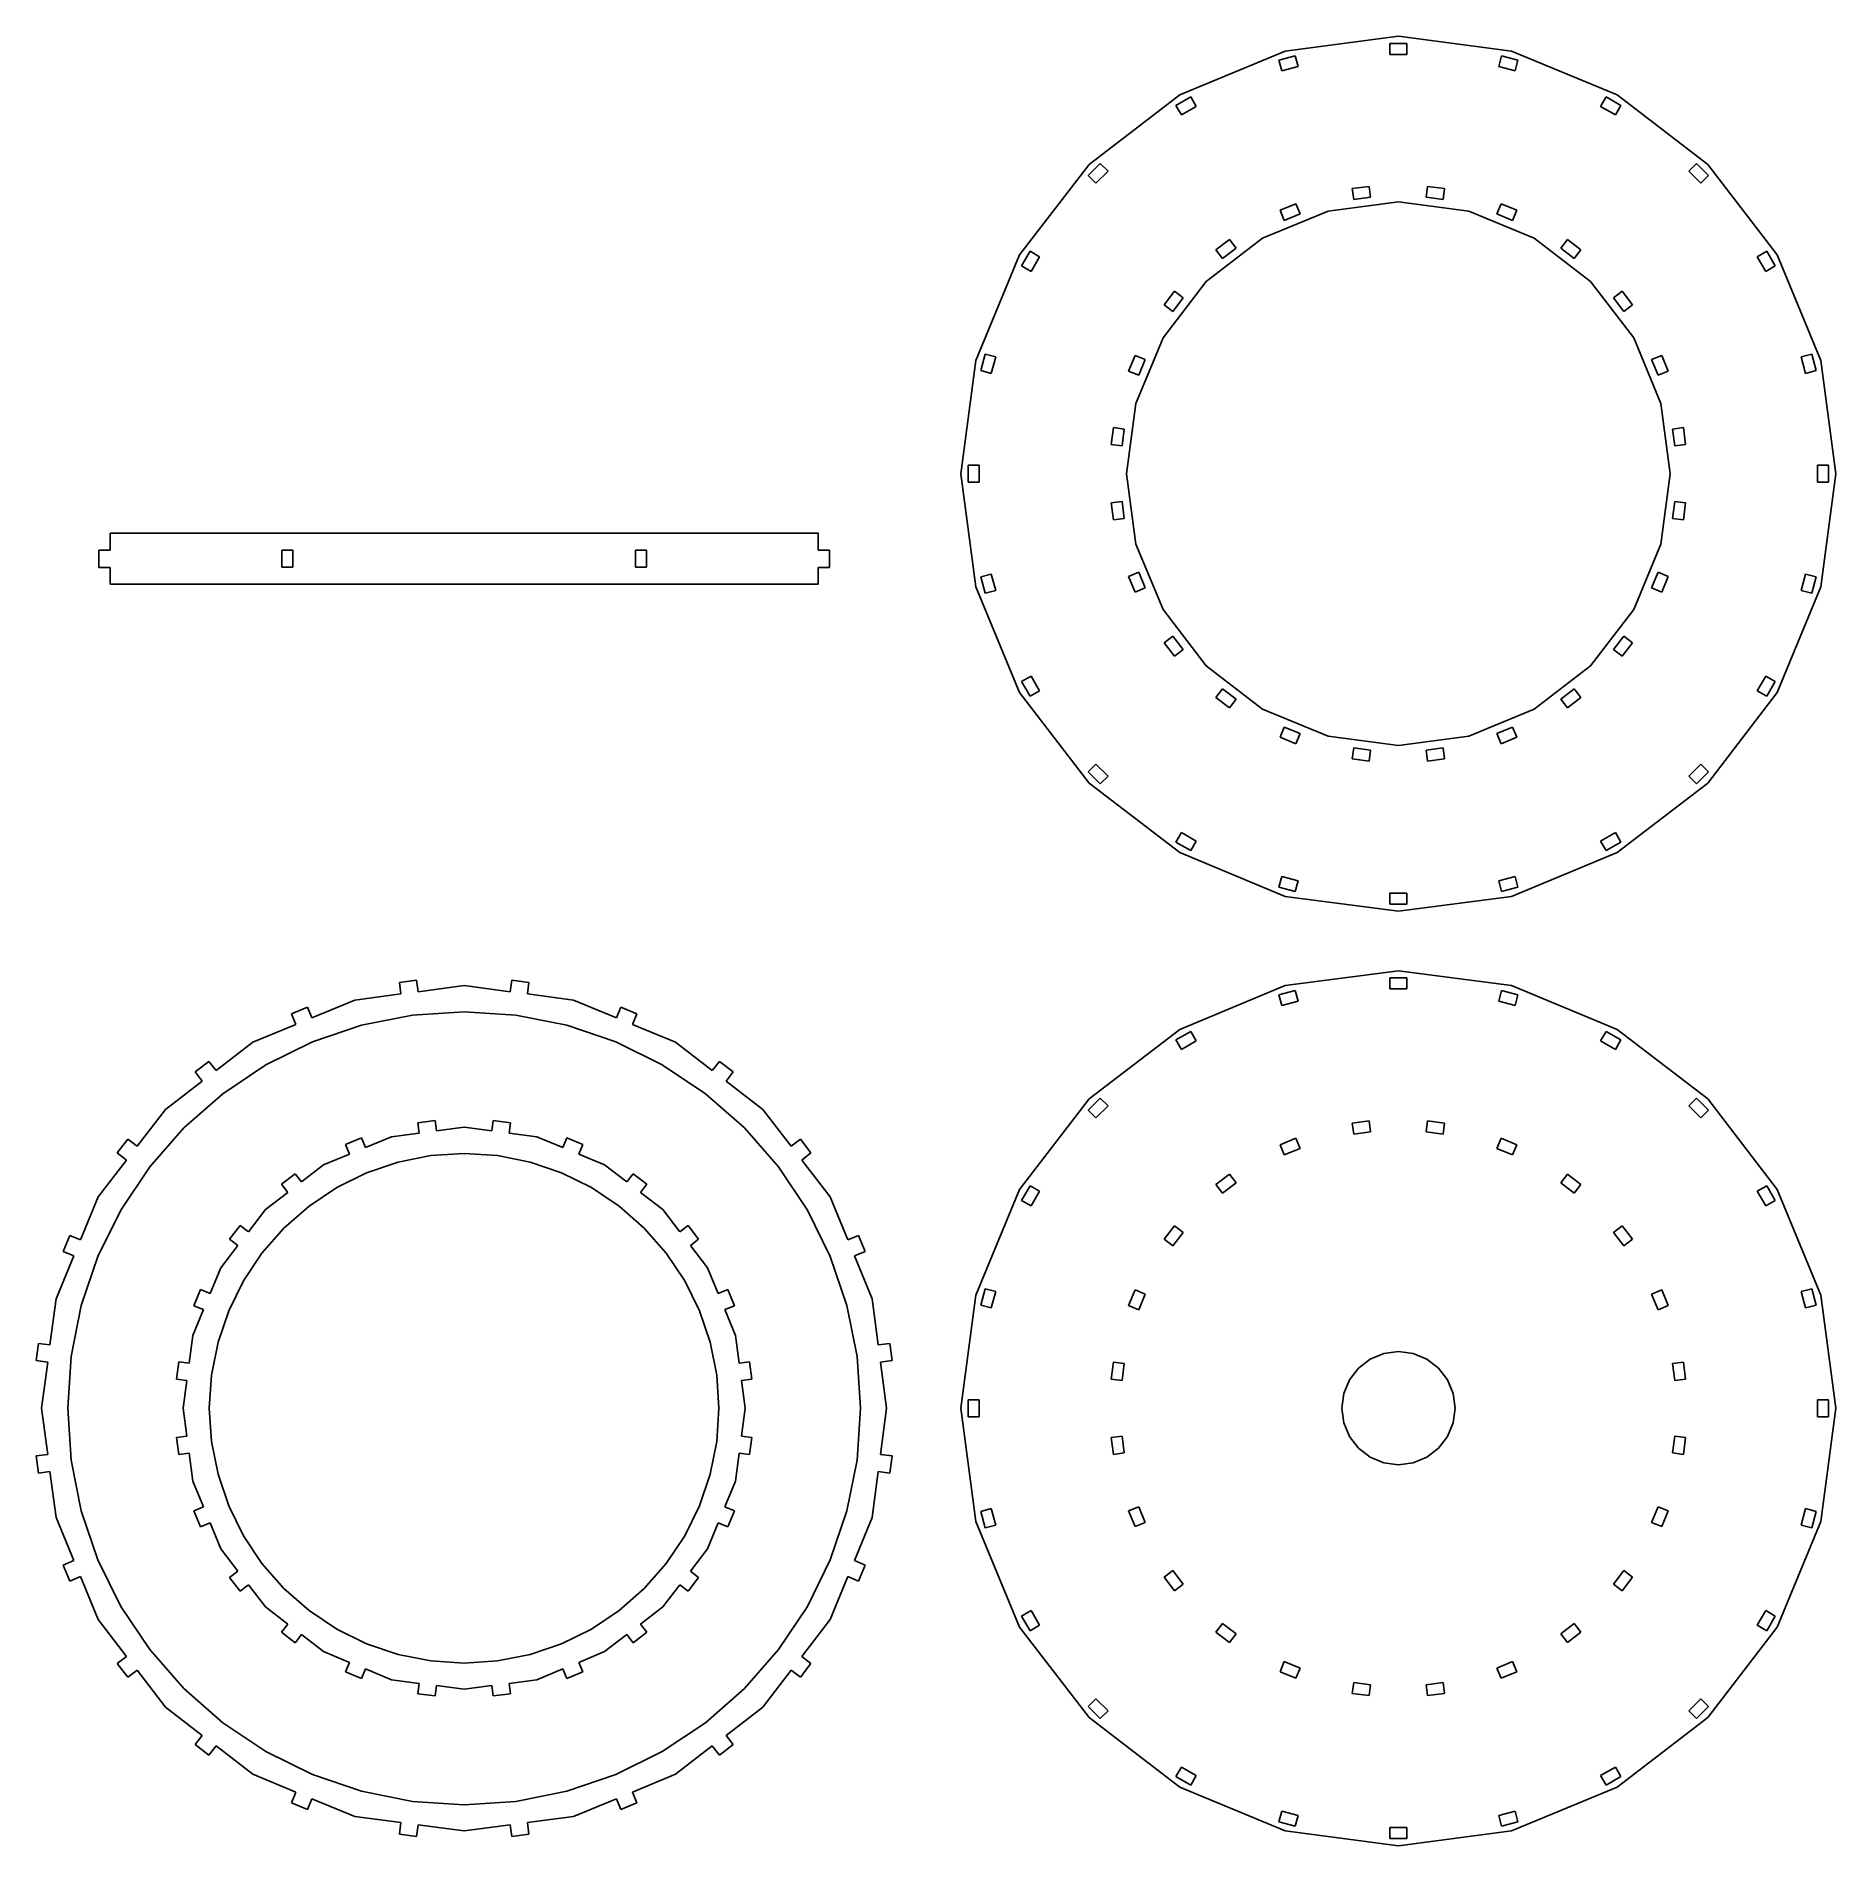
# Model space of a CAD drawing. Header units: metres. Extents: x -151 to 484, y -154 to 484.
import ezdxf

# ---------------------------------------------------------------- set-up
doc = ezdxf.new("R2010")
doc.units = ezdxf.units.M

msp = doc.modelspace()

# ---------------------------------------------------------------- linework, layer by layer
for p, q in [((330, 484.5), (290.012, 479.236)), ((327, 478.06), (327, 481.94)), ((327, 481.94), (333, 481.94)), ((369.988, 479.236), (330, 484.5)), ((333, 481.94), (333, 478.06)), ((290.012, 479.236), (252.75, 463.801)), ((287.777, 475.986), (293.573, 477.539)), ((288.781, 472.239), (287.777, 475.986)), ((294.577, 473.791), (288.781, 472.239)), ((293.573, 477.539), (294.577, 473.791)), ((333, 478.06), (327, 478.06)), ((365.423, 473.791), (366.427, 477.539)), ((371.219, 472.239), (365.423, 473.791)), ((366.427, 477.539), (372.223, 475.986)), ((407.25, 463.801), (369.988, 479.236)), ((372.223, 475.986), (371.219, 472.239)), ((252.75, 463.801), (220.752, 439.248)), ((251.432, 460.084), (256.628, 463.084)), ((253.372, 456.724), (251.432, 460.084)), ((256.628, 463.084), (258.568, 459.724)), ((401.432, 459.724), (403.372, 463.084)), ((403.372, 463.084), (408.568, 460.084)), ((408.568, 460.084), (406.628, 456.724)), ((439.248, 439.248), (407.25, 463.801)), ((258.568, 459.724), (253.372, 456.724)), ((406.628, 456.724), (401.432, 459.724)), ((220.752, 439.248), (196.199, 407.25)), ((220.441, 435.316), (224.684, 439.559)), ((223.184, 432.573), (220.441, 435.316)), ((227.427, 436.816), (223.184, 432.573)), ((224.684, 439.559), (227.427, 436.816)), ((432.573, 436.816), (435.316, 439.559)), ((436.816, 432.573), (432.573, 436.816)), ((435.316, 439.559), (439.559, 435.316)), ((439.559, 435.316), (436.816, 432.573)), ((463.801, 407.25), (439.248, 439.248)), ((313.72, 430.676), (319.669, 431.459)), ((314.226, 426.829), (313.72, 430.676)), ((319.669, 431.459), (320.175, 427.613)), ((339.825, 427.613), (340.331, 431.459)), ((340.331, 431.459), (346.28, 430.676)), ((346.28, 430.676), (345.774, 426.829)), ((282, 413.138), (305.153, 422.729)), ((288.218, 423.032), (293.761, 425.328)), ((289.702, 419.448), (288.218, 423.032)), ((295.246, 421.744), (289.702, 419.448)), ((293.761, 425.328), (295.246, 421.744)), ((305.153, 422.729), (330, 426)), ((320.175, 427.613), (314.226, 426.829)), ((330, 426), (354.847, 422.729)), ((345.774, 426.829), (339.825, 427.613)), ((354.847, 422.729), (378, 413.138)), ((364.754, 421.744), (366.239, 425.328)), ((370.298, 419.448), (364.754, 421.744)), ((366.239, 425.328), (371.782, 423.032)), ((371.782, 423.032), (370.298, 419.448)), ((262.118, 397.882), (282, 413.138)), ((265.563, 409.048), (270.323, 412.701)), ((267.925, 405.97), (265.563, 409.048)), ((272.685, 409.623), (267.925, 405.97)), ((270.323, 412.701), (272.685, 409.623)), ((378, 413.138), (397.882, 397.882)), ((387.315, 409.623), (389.677, 412.701)), ((392.075, 405.97), (387.315, 409.623)), ((389.677, 412.701), (394.437, 409.048)), ((394.437, 409.048), (392.075, 405.97)), ((196.199, 407.25), (180.764, 369.988)), ((196.916, 403.372), (199.916, 408.568)), ((200.276, 401.432), (196.916, 403.372)), ((199.916, 408.568), (203.276, 406.628)), ((203.276, 406.628), (200.276, 401.432)), ((456.724, 406.628), (460.084, 408.568)), ((459.724, 401.432), (456.724, 406.628)), ((463.084, 403.372), (459.724, 401.432)), ((460.084, 408.568), (463.084, 403.372)), ((479.236, 369.988), (463.801, 407.25)), ((246.862, 378), (262.118, 397.882)), ((397.882, 397.882), (413.138, 378)), ((247.299, 389.677), (250.952, 394.437)), ((254.03, 392.075), (250.377, 387.315)), ((250.952, 394.437), (254.03, 392.075)), ((405.97, 392.075), (409.048, 394.437)), ((409.623, 387.315), (405.97, 392.075)), ((409.048, 394.437), (412.701, 389.677)), ((250.377, 387.315), (247.299, 389.677)), ((412.701, 389.677), (409.623, 387.315)), ((237.271, 354.847), (246.862, 378)), ((413.138, 378), (422.729, 354.847)), ((182.461, 366.427), (184.014, 372.223)), ((184.014, 372.223), (187.761, 371.219)), ((187.761, 371.219), (186.209, 365.423)), ((234.672, 366.239), (236.968, 371.782)), ((236.968, 371.782), (240.552, 370.298)), ((419.448, 370.298), (423.032, 371.782)), ((423.032, 371.782), (425.328, 366.239)), ((472.239, 371.219), (475.986, 372.223)), ((473.791, 365.423), (472.239, 371.219)), ((475.986, 372.223), (477.539, 366.427)), ((180.764, 369.988), (175.5, 330)), ((186.209, 365.423), (182.461, 366.427)), ((238.256, 364.754), (234.672, 366.239)), ((240.552, 370.298), (238.256, 364.754)), ((421.744, 364.754), (419.448, 370.298)), ((425.328, 366.239), (421.744, 364.754)), ((477.539, 366.427), (473.791, 365.423)), ((484.5, 330), (479.236, 369.988)), ((234, 330), (237.271, 354.847)), ((422.729, 354.847), (426, 330)), ((228.541, 340.331), (229.324, 346.28)), ((229.324, 346.28), (233.171, 345.774)), ((233.171, 345.774), (232.387, 339.825)), ((426.829, 345.774), (430.676, 346.28)), ((427.613, 339.825), (426.829, 345.774)), ((430.676, 346.28), (431.459, 340.331)), ((232.387, 339.825), (228.541, 340.331)), ((431.459, 340.331), (427.613, 339.825)), ((178.06, 327), (178.06, 333)), ((178.06, 333), (181.94, 333)), ((181.94, 333), (181.94, 327)), ((478.06, 327), (478.06, 333)), ((478.06, 333), (481.94, 333)), ((481.94, 333), (481.94, 327)), ((175.5, 330), (180.764, 290.012)), ((181.94, 327), (178.06, 327)), ((237.271, 305.153), (234, 330)), ((426, 330), (422.729, 305.153)), ((481.94, 327), (478.06, 327)), ((479.236, 290.012), (484.5, 330)), ((228.541, 319.669), (232.387, 320.175)), ((229.324, 313.72), (228.541, 319.669)), ((232.387, 320.175), (233.171, 314.226)), ((426.829, 314.226), (427.613, 320.175)), ((427.613, 320.175), (431.459, 319.669)), ((431.459, 319.669), (430.676, 313.72)), ((233.171, 314.226), (229.324, 313.72)), ((430.676, 313.72), (426.829, 314.226)), ((125, 309), (-125, 309)), ((-125, 309), (-125, 303.06)), ((125, 303.06), (125, 309)), ((-125, 303.06), (-129, 303.06)), ((-129, 303.06), (-129, 296.94)), ((-64.44, 297), (-64.44, 303)), ((-64.44, 303), (-60.56, 303)), ((-60.56, 303), (-60.56, 297)), ((60.56, 297), (60.56, 303)), ((60.56, 303), (64.44, 303)), ((64.44, 303), (64.44, 297)), ((129, 303.06), (125, 303.06)), ((129, 296.94), (129, 303.06)), ((246.862, 282), (237.271, 305.153)), ((422.729, 305.153), (413.138, 282)), ((-129, 296.94), (-125, 296.94)), ((-125, 296.94), (-125, 291)), ((-60.56, 297), (-64.44, 297)), ((64.44, 297), (60.56, 297)), ((125, 296.94), (129, 296.94)), ((125, 291), (125, 296.94)), ((182.461, 293.573), (186.209, 294.577)), ((186.209, 294.577), (187.761, 288.781)), ((234.672, 293.761), (238.256, 295.246)), ((238.256, 295.246), (240.552, 289.702)), ((419.448, 289.702), (421.744, 295.246)), ((421.744, 295.246), (425.328, 293.761)), ((472.239, 288.781), (473.791, 294.577)), ((473.791, 294.577), (477.539, 293.573)), ((-125, 291), (125, 291)), ((180.764, 290.012), (196.199, 252.75)), ((184.014, 287.777), (182.461, 293.573)), ((187.761, 288.781), (184.014, 287.777)), ((236.968, 288.218), (234.672, 293.761)), ((240.552, 289.702), (236.968, 288.218)), ((423.032, 288.218), (419.448, 289.702)), ((425.328, 293.761), (423.032, 288.218)), ((463.801, 252.75), (479.236, 290.012)), ((475.986, 287.777), (472.239, 288.781)), ((477.539, 293.573), (475.986, 287.777)), ((262.118, 262.118), (246.862, 282)), ((413.138, 282), (397.882, 262.118)), ((247.299, 270.323), (250.377, 272.685)), ((250.952, 265.563), (247.299, 270.323)), ((250.377, 272.685), (254.03, 267.925)), ((405.97, 267.925), (409.623, 272.685)), ((412.701, 270.323), (409.048, 265.563)), ((409.623, 272.685), (412.701, 270.323)), ((254.03, 267.925), (250.952, 265.563)), ((282, 246.862), (262.118, 262.118)), ((397.882, 262.118), (378, 246.862)), ((409.048, 265.563), (405.97, 267.925)), ((196.916, 256.628), (200.276, 258.568)), ((199.916, 251.432), (196.916, 256.628)), ((200.276, 258.568), (203.276, 253.372)), ((456.724, 253.372), (459.724, 258.568)), ((459.724, 258.568), (463.084, 256.628)), ((463.084, 256.628), (460.084, 251.432)), ((196.199, 252.75), (220.752, 220.752)), ((203.276, 253.372), (199.916, 251.432)), ((265.563, 250.952), (267.925, 254.03)), ((270.323, 247.299), (265.563, 250.952)), ((267.925, 254.03), (272.685, 250.377)), ((272.685, 250.377), (270.323, 247.299)), ((387.315, 250.377), (392.075, 254.03)), ((389.677, 247.299), (387.315, 250.377)), ((394.437, 250.952), (389.677, 247.299)), ((392.075, 254.03), (394.437, 250.952)), ((439.248, 220.752), (463.801, 252.75)), ((460.084, 251.432), (456.724, 253.372)), ((305.153, 237.271), (282, 246.862)), ((378, 246.862), (354.847, 237.271)), ((288.218, 236.968), (289.702, 240.552)), ((293.761, 234.672), (288.218, 236.968)), ((289.702, 240.552), (295.246, 238.256)), ((295.246, 238.256), (293.761, 234.672)), ((330, 234), (305.153, 237.271)), ((354.847, 237.271), (330, 234)), ((364.754, 238.256), (370.298, 240.552)), ((366.239, 234.672), (364.754, 238.256)), ((371.782, 236.968), (366.239, 234.672)), ((370.298, 240.552), (371.782, 236.968)), ((313.72, 229.324), (314.226, 233.171)), ((314.226, 233.171), (320.175, 232.387)), ((320.175, 232.387), (319.669, 228.541)), ((339.825, 232.387), (345.774, 233.171)), ((340.331, 228.541), (339.825, 232.387)), ((345.774, 233.171), (346.28, 229.324)), ((220.441, 224.684), (223.184, 227.427)), ((224.684, 220.441), (220.441, 224.684)), ((223.184, 227.427), (227.427, 223.184)), ((319.669, 228.541), (313.72, 229.324)), ((346.28, 229.324), (340.331, 228.541)), ((432.573, 223.184), (436.816, 227.427)), ((439.559, 224.684), (435.316, 220.441)), ((436.816, 227.427), (439.559, 224.684)), ((220.752, 220.752), (252.75, 196.199)), ((227.427, 223.184), (224.684, 220.441)), ((407.25, 196.199), (439.248, 220.752)), ((435.316, 220.441), (432.573, 223.184)), ((251.432, 199.916), (253.372, 203.276)), ((256.628, 196.916), (251.432, 199.916)), ((253.372, 203.276), (258.568, 200.276)), ((258.568, 200.276), (256.628, 196.916)), ((401.432, 200.276), (406.628, 203.276)), ((403.372, 196.916), (401.432, 200.276)), ((408.568, 199.916), (403.372, 196.916)), ((406.628, 203.276), (408.568, 199.916)), ((252.75, 196.199), (290.012, 180.764)), ((369.988, 180.764), (407.25, 196.199)), ((287.777, 184.014), (288.781, 187.761)), ((288.781, 187.761), (294.577, 186.209)), ((294.577, 186.209), (293.573, 182.461)), ((365.423, 186.209), (371.219, 187.761)), ((366.427, 182.461), (365.423, 186.209)), ((371.219, 187.761), (372.223, 184.014)), ((293.573, 182.461), (287.777, 184.014)), ((290.012, 180.764), (330, 175.5)), ((327, 178.06), (327, 181.94)), ((327, 181.94), (333, 181.94)), ((330, 175.5), (369.988, 180.764)), ((333, 181.94), (333, 178.06)), ((372.223, 184.014), (366.427, 182.461)), ((333, 178.06), (327, 178.06)), ((330, 154.5), (290.012, 149.236)), ((369.988, 149.236), (330, 154.5)), ((-16.814, 151.159), (-22.8816, 150.36)), ((-22.8816, 150.36), (-22.3456, 146.288)), ((-16.278, 147.087), (-16.814, 151.159)), ((0, 149.23), (-16.278, 147.087)), ((16.278, 147.087), (0, 149.23)), ((16.814, 151.159), (16.278, 147.087)), ((22.8816, 150.36), (16.814, 151.159)), ((22.3456, 146.288), (22.8816, 150.36)), ((290.012, 149.236), (252.75, 133.801)), ((287.777, 145.986), (293.573, 147.539)), ((293.573, 147.539), (294.577, 143.791)), ((327, 148.06), (327, 151.94)), ((327, 151.94), (333, 151.94)), ((333, 148.06), (327, 148.06)), ((333, 151.94), (333, 148.06)), ((365.423, 143.791), (366.427, 147.539)), ((366.427, 147.539), (372.223, 145.986)), ((407.25, 133.801), (369.988, 149.236)), ((-55.3638, 141.656), (-61.0179, 139.314)), ((-53.7922, 137.862), (-55.3638, 141.656)), ((-38.6236, 144.145), (-53.7922, 137.862)), ((-22.3456, 146.288), (-38.6236, 144.145)), ((38.6236, 144.145), (22.3456, 146.288)), ((53.7922, 137.862), (38.6236, 144.145)), ((55.3638, 141.656), (53.7922, 137.862)), ((61.0179, 139.314), (55.3638, 141.656)), ((288.781, 142.239), (287.777, 145.986)), ((294.577, 143.791), (288.781, 142.239)), ((371.219, 142.239), (365.423, 143.791)), ((372.223, 145.986), (371.219, 142.239)), ((-59.4464, 135.52), (-74.615, 129.237)), ((-61.0179, 139.314), (-59.4464, 135.52)), ((-53.5757, 129.343), (-36.2347, 135.23)), ((-36.2347, 135.23), (-18.2737, 138.802)), ((-18.2737, 138.802), (0, 140)), ((0, 140), (18.2737, 138.802)), ((18.2737, 138.802), (36.2347, 135.23)), ((36.2347, 135.23), (53.5757, 129.343)), ((59.4464, 135.52), (61.0179, 139.314)), ((74.615, 129.237), (59.4464, 135.52)), ((-74.615, 129.237), (-87.6406, 119.242)), ((-70, 121.244), (-53.5757, 129.343)), ((53.5757, 129.343), (70, 121.244)), ((87.6406, 119.242), (74.615, 129.237)), ((252.75, 133.801), (220.752, 109.248)), ((251.432, 130.084), (256.628, 133.084)), ((253.372, 126.724), (251.432, 130.084)), ((258.568, 129.724), (253.372, 126.724)), ((256.628, 133.084), (258.568, 129.724)), ((401.432, 129.724), (403.372, 133.084)), ((406.628, 126.724), (401.432, 129.724)), ((403.372, 133.084), (408.568, 130.084)), ((408.568, 130.084), (406.628, 126.724)), ((439.248, 109.248), (407.25, 133.801)), ((-90.1406, 122.5), (-94.9959, 118.774)), ((-87.6406, 119.242), (-90.1406, 122.5)), ((90.1406, 122.5), (87.6406, 119.242)), ((94.9959, 118.774), (90.1406, 122.5)), ((-92.4959, 115.516), (-105.522, 105.522)), ((-94.9959, 118.774), (-92.4959, 115.516)), ((-85.2266, 111.069), (-70, 121.244)), ((70, 121.244), (85.2266, 111.069)), ((92.4959, 115.516), (94.9959, 118.774)), ((105.522, 105.522), (92.4959, 115.516)), ((-98.9949, 98.9949), (-85.2266, 111.069)), ((85.2266, 111.069), (98.9949, 98.9949)), ((220.752, 109.248), (196.199, 77.25)), ((220.441, 105.316), (224.684, 109.559)), ((224.684, 109.559), (227.427, 106.816)), ((432.573, 106.816), (435.316, 109.559)), ((435.316, 109.559), (439.559, 105.316)), ((463.801, 77.25), (439.248, 109.248)), ((-105.522, 105.522), (-115.516, 92.4959)), ((115.516, 92.4959), (105.522, 105.522)), ((223.184, 102.573), (220.441, 105.316)), ((227.427, 106.816), (223.184, 102.573)), ((436.816, 102.573), (432.573, 106.816)), ((439.559, 105.316), (436.816, 102.573)), ((-111.069, 85.2266), (-98.9949, 98.9949)), ((-15.8751, 97.14), (-25.6826, 95.8488)), ((-10.2877, 101.586), (-16.3553, 100.787)), ((-16.3553, 100.787), (-15.8751, 97.14)), ((-9.8075, 97.9388), (-10.2877, 101.586)), ((0, 99.23), (-9.8075, 97.9388)), ((9.8075, 97.9388), (0, 99.23)), ((10.2877, 101.586), (9.8075, 97.9388)), ((16.3553, 100.787), (10.2877, 101.586)), ((15.8751, 97.14), (16.3553, 100.787)), ((25.6826, 95.8488), (15.8751, 97.14)), ((98.9949, 98.9949), (111.069, 85.2266)), ((313.72, 100.676), (319.669, 101.459)), ((314.226, 96.8295), (313.72, 100.676)), ((320.175, 97.6127), (314.226, 96.8295)), ((319.669, 101.459), (320.175, 97.6127)), ((339.825, 97.6127), (340.331, 101.459)), ((345.774, 96.8295), (339.825, 97.6127)), ((340.331, 101.459), (346.28, 100.676)), ((346.28, 100.676), (345.774, 96.8295)), ((-118.774, 94.9959), (-122.5, 90.1406)), ((-122.5, 90.1406), (-119.242, 87.6406)), ((-115.516, 92.4959), (-118.774, 94.9959)), ((-40.4759, 89.7212), (-49.615, 85.9357)), ((-36.2296, 95.4621), (-41.8837, 93.1201)), ((-41.8837, 93.1201), (-40.4759, 89.7212)), ((-34.8217, 92.0633), (-36.2296, 95.4621)), ((-25.6826, 95.8488), (-34.8217, 92.0633)), ((-11.7473, 89.23), (0, 90)), ((0, 90), (11.7473, 89.23)), ((34.8217, 92.0633), (25.6826, 95.8488)), ((36.2296, 95.4621), (34.8217, 92.0633)), ((41.8837, 93.1201), (36.2296, 95.4621)), ((40.4759, 89.7212), (41.8837, 93.1201)), ((49.615, 85.9357), (40.4759, 89.7212)), ((118.774, 94.9959), (115.516, 92.4959)), ((122.5, 90.1406), (118.774, 94.9959)), ((119.242, 87.6406), (122.5, 90.1406)), ((288.218, 93.0322), (293.761, 95.3283)), ((289.702, 89.4476), (288.218, 93.0322)), ((295.246, 91.7437), (289.702, 89.4476)), ((293.761, 95.3283), (295.246, 91.7437)), ((364.754, 91.7437), (366.239, 95.3283)), ((370.298, 89.4476), (364.754, 91.7437)), ((366.239, 95.3283), (371.782, 93.0322)), ((371.782, 93.0322), (370.298, 89.4476)), ((-119.242, 87.6406), (-129.237, 74.615)), ((-121.244, 70), (-111.069, 85.2266)), ((-49.615, 85.9357), (-57.4629, 79.9138)), ((-45, 77.9423), (-34.4415, 83.1492)), ((-34.4415, 83.1492), (-23.2937, 86.9333)), ((-23.2937, 86.9333), (-11.7473, 89.23)), ((11.7473, 89.23), (23.2937, 86.9333)), ((23.2937, 86.9333), (34.4415, 83.1492)), ((34.4415, 83.1492), (45, 77.9423)), ((57.4629, 79.9138), (49.615, 85.9357)), ((111.069, 85.2266), (121.244, 70)), ((129.237, 74.615), (119.242, 87.6406)), ((-59.7025, 82.8324), (-64.5578, 79.1068)), ((-64.5578, 79.1068), (-62.3183, 76.1881)), ((-57.4629, 79.9138), (-59.7025, 82.8324)), ((-54.7885, 71.4018), (-45, 77.9423)), ((45, 77.9423), (54.7885, 71.4018)), ((59.7025, 82.8324), (57.4629, 79.9138)), ((64.5578, 79.1068), (59.7025, 82.8324)), ((62.3183, 76.1881), (64.5578, 79.1068)), ((196.199, 77.25), (180.764, 39.9875)), ((196.916, 73.3719), (199.916, 78.5681)), ((199.916, 78.5681), (203.276, 76.6281)), ((265.563, 79.0481), (270.323, 82.7007)), ((267.925, 75.9699), (265.563, 79.0481)), ((272.685, 79.6225), (267.925, 75.9699)), ((270.323, 82.7007), (272.685, 79.6225)), ((387.315, 79.6225), (389.677, 82.7007)), ((392.075, 75.9699), (387.315, 79.6225)), ((389.677, 82.7007), (394.437, 79.0481)), ((394.437, 79.0481), (392.075, 75.9699)), ((456.724, 76.6281), (460.084, 78.5681)), ((460.084, 78.5681), (463.084, 73.3719)), ((479.236, 39.9875), (463.801, 77.25)), ((-129.237, 74.615), (-135.52, 59.4464)), ((-62.3183, 76.1881), (-70.1662, 70.1662)), ((-63.6396, 63.6396), (-54.7885, 71.4018)), ((54.7885, 71.4018), (63.6396, 63.6396)), ((70.1662, 70.1662), (62.3183, 76.1881)), ((135.52, 59.4464), (129.237, 74.615)), ((200.276, 71.4319), (196.916, 73.3719)), ((203.276, 76.6281), (200.276, 71.4319)), ((459.724, 71.4319), (456.724, 76.6281)), ((463.084, 73.3719), (459.724, 71.4319)), ((-129.343, 53.5757), (-121.244, 70)), ((-79.1068, 64.5578), (-82.8324, 59.7025)), ((-76.1881, 62.3183), (-79.1068, 64.5578)), ((-70.1662, 70.1662), (-76.1881, 62.3183)), ((76.1881, 62.3183), (70.1662, 70.1662)), ((79.1068, 64.5578), (76.1881, 62.3183)), ((82.8324, 59.7025), (79.1068, 64.5578)), ((121.244, 70), (129.343, 53.5757)), ((247.299, 59.6771), (250.952, 64.4372)), ((250.952, 64.4372), (254.03, 62.0752)), ((405.97, 62.0752), (409.048, 64.4372)), ((409.048, 64.4372), (412.701, 59.6771)), ((-139.314, 61.0179), (-141.656, 55.3638)), ((-135.52, 59.4464), (-139.314, 61.0179)), ((-82.8324, 59.7025), (-79.9138, 57.4629)), ((-71.4018, 54.7885), (-63.6396, 63.6396)), ((63.6396, 63.6396), (71.4018, 54.7885)), ((79.9138, 57.4629), (82.8324, 59.7025)), ((139.314, 61.0179), (135.52, 59.4464)), ((141.656, 55.3638), (139.314, 61.0179)), ((250.377, 57.3151), (247.299, 59.6771)), ((254.03, 62.0752), (250.377, 57.3151)), ((409.623, 57.3151), (405.97, 62.0752)), ((412.701, 59.6771), (409.623, 57.3151)), ((-137.862, 53.7922), (-144.145, 38.6236)), ((-141.656, 55.3638), (-137.862, 53.7922)), ((-135.23, 36.2347), (-129.343, 53.5757)), ((-79.9138, 57.4629), (-85.9357, 49.615)), ((-77.9423, 45), (-71.4018, 54.7885)), ((71.4018, 54.7885), (77.9423, 45)), ((85.9357, 49.615), (79.9138, 57.4629)), ((129.343, 53.5757), (135.23, 36.2347)), ((137.862, 53.7922), (141.656, 55.3638)), ((144.145, 38.6236), (137.862, 53.7922)), ((-85.9357, 49.615), (-89.7212, 40.4759)), ((-83.1492, 34.4415), (-77.9423, 45)), ((77.9423, 45), (83.1492, 34.4415)), ((89.7212, 40.4759), (85.9357, 49.615)), ((-144.145, 38.6236), (-146.288, 22.3456)), ((-93.1201, 41.8837), (-95.4621, 36.2296)), ((-89.7212, 40.4759), (-93.1201, 41.8837)), ((93.1201, 41.8837), (89.7212, 40.4759)), ((95.4621, 36.2296), (93.1201, 41.8837)), ((146.288, 22.3456), (144.145, 38.6236)), ((180.764, 39.9875), (175.5, 0)), ((182.461, 36.4272), (184.014, 42.2227)), ((184.014, 42.2227), (187.761, 41.2185)), ((187.761, 41.2185), (186.209, 35.423)), ((234.672, 36.2391), (236.968, 41.7824)), ((236.968, 41.7824), (240.552, 40.2976)), ((240.552, 40.2976), (238.256, 34.7543)), ((419.448, 40.2976), (423.032, 41.7824)), ((421.744, 34.7543), (419.448, 40.2976)), ((423.032, 41.7824), (425.328, 36.2391)), ((472.239, 41.2185), (475.986, 42.2227)), ((473.791, 35.423), (472.239, 41.2185)), ((475.986, 42.2227), (477.539, 36.4272)), ((484.5, 0), (479.236, 39.9875)), ((-138.802, 18.2737), (-135.23, 36.2347)), ((-92.0633, 34.8217), (-95.8488, 25.6826)), ((-95.4621, 36.2296), (-92.0633, 34.8217)), ((-86.9333, 23.2937), (-83.1492, 34.4415)), ((83.1492, 34.4415), (86.9333, 23.2937)), ((92.0633, 34.8217), (95.4621, 36.2296)), ((95.8488, 25.6826), (92.0633, 34.8217)), ((135.23, 36.2347), (138.802, 18.2737)), ((186.209, 35.423), (182.461, 36.4272)), ((238.256, 34.7543), (234.672, 36.2391)), ((425.328, 36.2391), (421.744, 34.7543)), ((477.539, 36.4272), (473.791, 35.423)), ((-95.8488, 25.6826), (-97.14, 15.8751)), ((97.14, 15.8751), (95.8488, 25.6826)), ((-150.36, 22.8816), (-151.159, 16.814)), ((-146.288, 22.3456), (-150.36, 22.8816)), ((-89.23, 11.7473), (-86.9333, 23.2937)), ((86.9333, 23.2937), (89.23, 11.7473)), ((150.36, 22.8816), (146.288, 22.3456)), ((151.159, 16.814), (150.36, 22.8816)), ((320, 17.3205), (324.824, 19.3185)), ((324.824, 19.3185), (330, 20)), ((330, 20), (335.176, 19.3185)), ((335.176, 19.3185), (340, 17.3205)), ((-151.159, 16.814), (-147.087, 16.278)), ((-147.087, 16.278), (-149.23, 0)), ((-140, 0), (-138.802, 18.2737)), ((-100.787, 16.3553), (-101.586, 10.2877)), ((-97.14, 15.8751), (-100.787, 16.3553)), ((100.787, 16.3553), (97.14, 15.8751)), ((101.586, 10.2877), (100.787, 16.3553)), ((138.802, 18.2737), (140, 0)), ((147.087, 16.278), (151.159, 16.814)), ((149.23, 0), (147.087, 16.278)), ((228.541, 10.3315), (229.324, 16.2802)), ((229.324, 16.2802), (233.171, 15.7737)), ((233.171, 15.7737), (232.387, 9.8251)), ((312.68, 10), (315.858, 14.1421)), ((315.858, 14.1421), (320, 17.3205)), ((340, 17.3205), (344.142, 14.1421)), ((344.142, 14.1421), (347.32, 10)), ((426.829, 15.7737), (430.676, 16.2802)), ((427.613, 9.8251), (426.829, 15.7737)), ((430.676, 16.2802), (431.459, 10.3315)), ((-101.586, 10.2877), (-97.9388, 9.8075)), ((-97.9388, 9.8075), (-99.23, 0)), ((-90, 0), (-89.23, 11.7473)), ((89.23, 11.7473), (90, 0)), ((97.9388, 9.8075), (101.586, 10.2877)), ((99.23, 0), (97.9388, 9.8075)), ((232.387, 9.8251), (228.541, 10.3315)), ((310.681, 5.1764), (312.68, 10)), ((347.32, 10), (349.319, 5.1764)), ((431.459, 10.3315), (427.613, 9.8251)), ((-149.23, 0), (-147.087, -16.278)), ((-138.802, -18.2737), (-140, 0)), ((-99.23, 0), (-97.9388, -9.8075)), ((-89.23, -11.7473), (-90, 0)), ((90, 0), (89.23, -11.7473)), ((97.9388, -9.8075), (99.23, 0)), ((140, 0), (138.802, -18.2737)), ((147.087, -16.278), (149.23, 0)), ((175.5, 0), (180.764, -39.9875)), ((178.06, -3), (178.06, 3)), ((178.06, 3), (181.94, 3)), ((181.94, 3), (181.94, -3)), ((310, 0), (310.681, 5.1764)), ((310.681, -5.1764), (310, 0)), ((349.319, 5.1764), (350, 0)), ((350, 0), (349.319, -5.1764)), ((478.06, -3), (478.06, 3)), ((478.06, 3), (481.94, 3)), ((479.236, -39.9875), (484.5, 0)), ((481.94, 3), (481.94, -3)), ((181.94, -3), (178.06, -3)), ((312.68, -10), (310.681, -5.1764)), ((349.319, -5.1764), (347.32, -10)), ((481.94, -3), (478.06, -3)), ((-97.9388, -9.8075), (-101.586, -10.2877)), ((-101.586, -10.2877), (-100.787, -16.3553)), ((-86.9333, -23.2937), (-89.23, -11.7473)), ((89.23, -11.7473), (86.9333, -23.2937)), ((101.586, -10.2877), (97.9388, -9.8075)), ((100.787, -16.3553), (101.586, -10.2877)), ((228.541, -10.3315), (232.387, -9.8251)), ((229.324, -16.2802), (228.541, -10.3315)), ((232.387, -9.8251), (233.171, -15.7737)), ((315.858, -14.1421), (312.68, -10)), ((347.32, -10), (344.142, -14.1421)), ((426.829, -15.7737), (427.613, -9.8251)), ((427.613, -9.8251), (431.459, -10.3315)), ((431.459, -10.3315), (430.676, -16.2802)), ((-147.087, -16.278), (-151.159, -16.814)), ((-151.159, -16.814), (-150.36, -22.8816)), ((-135.23, -36.2347), (-138.802, -18.2737)), ((-100.787, -16.3553), (-97.14, -15.8751)), ((-97.14, -15.8751), (-95.8488, -25.6826)), ((95.8488, -25.6826), (97.14, -15.8751)), ((97.14, -15.8751), (100.787, -16.3553)), ((138.802, -18.2737), (135.23, -36.2347)), ((151.159, -16.814), (147.087, -16.278)), ((150.36, -22.8816), (151.159, -16.814)), ((233.171, -15.7737), (229.324, -16.2802)), ((320, -17.3205), (315.858, -14.1421)), ((324.824, -19.3185), (320, -17.3205)), ((340, -17.3205), (335.176, -19.3185)), ((344.142, -14.1421), (340, -17.3205)), ((430.676, -16.2802), (426.829, -15.7737)), ((-150.36, -22.8816), (-146.288, -22.3456)), ((-146.288, -22.3456), (-144.145, -38.6236)), ((-83.1492, -34.4415), (-86.9333, -23.2937)), ((86.9333, -23.2937), (83.1492, -34.4415)), ((144.145, -38.6236), (146.288, -22.3456)), ((146.288, -22.3456), (150.36, -22.8816)), ((330, -20), (324.824, -19.3185)), ((335.176, -19.3185), (330, -20)), ((-95.8488, -25.6826), (-92.0633, -34.8217)), ((92.0633, -34.8217), (95.8488, -25.6826)), ((-129.343, -53.5757), (-135.23, -36.2347)), ((-92.0633, -34.8217), (-95.4621, -36.2296)), ((-95.4621, -36.2296), (-93.1201, -41.8837)), ((-77.9423, -45), (-83.1492, -34.4415)), ((83.1492, -34.4415), (77.9423, -45)), ((95.4621, -36.2296), (92.0633, -34.8217)), ((93.1201, -41.8837), (95.4621, -36.2296)), ((135.23, -36.2347), (129.343, -53.5757)), ((182.461, -36.4272), (186.209, -35.423)), ((184.014, -42.2227), (182.461, -36.4272)), ((186.209, -35.423), (187.761, -41.2185)), ((234.672, -36.2391), (238.256, -34.7543)), ((236.968, -41.7824), (234.672, -36.2391)), ((238.256, -34.7543), (240.552, -40.2976)), ((419.448, -40.2976), (421.744, -34.7543)), ((421.744, -34.7543), (425.328, -36.2391)), ((425.328, -36.2391), (423.032, -41.7824)), ((472.239, -41.2185), (473.791, -35.423)), ((473.791, -35.423), (477.539, -36.4272)), ((477.539, -36.4272), (475.986, -42.2227)), ((-144.145, -38.6236), (-137.862, -53.7922)), ((-93.1201, -41.8837), (-89.7212, -40.4759)), ((-89.7212, -40.4759), (-85.9357, -49.615)), ((85.9357, -49.615), (89.7212, -40.4759)), ((89.7212, -40.4759), (93.1201, -41.8837)), ((137.862, -53.7922), (144.145, -38.6236)), ((180.764, -39.9875), (196.199, -77.25)), ((187.761, -41.2185), (184.014, -42.2227)), ((240.552, -40.2976), (236.968, -41.7824)), ((423.032, -41.7824), (419.448, -40.2976)), ((463.801, -77.25), (479.236, -39.9875)), ((475.986, -42.2227), (472.239, -41.2185)), ((-85.9357, -49.615), (-79.9138, -57.4629)), ((-71.4018, -54.7885), (-77.9423, -45)), ((77.9423, -45), (71.4018, -54.7885)), ((79.9138, -57.4629), (85.9357, -49.615)), ((-137.862, -53.7922), (-141.656, -55.3638)), ((-141.656, -55.3638), (-139.314, -61.0179)), ((-121.244, -70), (-129.343, -53.5757)), ((-79.9138, -57.4629), (-82.8324, -59.7025)), ((-63.6396, -63.6396), (-71.4018, -54.7885)), ((71.4018, -54.7885), (63.6396, -63.6396)), ((82.8324, -59.7025), (79.9138, -57.4629)), ((129.343, -53.5757), (121.244, -70)), ((141.656, -55.3638), (137.862, -53.7922)), ((139.314, -61.0179), (141.656, -55.3638)), ((247.299, -59.6771), (250.377, -57.3151)), ((250.377, -57.3151), (254.03, -62.0752)), ((405.97, -62.0752), (409.623, -57.3151)), ((409.623, -57.3151), (412.701, -59.6771)), ((-139.314, -61.0179), (-135.52, -59.4464)), ((-135.52, -59.4464), (-129.237, -74.615)), ((-82.8324, -59.7025), (-79.1068, -64.5578)), ((-79.1068, -64.5578), (-76.1881, -62.3183)), ((-76.1881, -62.3183), (-70.1662, -70.1662)), ((-54.7885, -71.4018), (-63.6396, -63.6396)), ((63.6396, -63.6396), (54.7885, -71.4018)), ((70.1662, -70.1662), (76.1881, -62.3183)), ((76.1881, -62.3183), (79.1068, -64.5578)), ((79.1068, -64.5578), (82.8324, -59.7025)), ((129.237, -74.615), (135.52, -59.4464)), ((135.52, -59.4464), (139.314, -61.0179)), ((250.952, -64.4372), (247.299, -59.6771)), ((254.03, -62.0752), (250.952, -64.4372)), ((409.048, -64.4372), (405.97, -62.0752)), ((412.701, -59.6771), (409.048, -64.4372)), ((-111.069, -85.2266), (-121.244, -70)), ((-70.1662, -70.1662), (-62.3183, -76.1881)), ((62.3183, -76.1881), (70.1662, -70.1662)), ((121.244, -70), (111.069, -85.2266)), ((-129.237, -74.615), (-119.242, -87.6406)), ((-62.3183, -76.1881), (-64.5578, -79.1068)), ((-45, -77.9423), (-54.7885, -71.4018)), ((54.7885, -71.4018), (45, -77.9423)), ((64.5578, -79.1068), (62.3183, -76.1881)), ((119.242, -87.6406), (129.237, -74.615)), ((196.916, -73.3719), (200.276, -71.4319)), ((199.916, -78.5681), (196.916, -73.3719)), ((203.276, -76.6281), (199.916, -78.5681)), ((200.276, -71.4319), (203.276, -76.6281)), ((265.563, -79.0481), (267.925, -75.9699)), ((267.925, -75.9699), (272.685, -79.6225)), ((387.315, -79.6225), (392.075, -75.9699)), ((392.075, -75.9699), (394.437, -79.0481)), ((456.724, -76.6281), (459.724, -71.4319)), ((460.084, -78.5681), (456.724, -76.6281)), ((459.724, -71.4319), (463.084, -73.3719)), ((463.084, -73.3719), (460.084, -78.5681)), ((-64.5578, -79.1068), (-59.7025, -82.8324)), ((-59.7025, -82.8324), (-57.4629, -79.9138)), ((-57.4629, -79.9138), (-49.615, -85.9357)), ((-34.4415, -83.1492), (-45, -77.9423)), ((45, -77.9423), (34.4415, -83.1492)), ((49.615, -85.9357), (57.4629, -79.9138)), ((57.4629, -79.9138), (59.7025, -82.8324)), ((59.7025, -82.8324), (64.5578, -79.1068)), ((196.199, -77.25), (220.752, -109.248)), ((270.323, -82.7007), (265.563, -79.0481)), ((272.685, -79.6225), (270.323, -82.7007)), ((389.677, -82.7007), (387.315, -79.6225)), ((394.437, -79.0481), (389.677, -82.7007)), ((439.248, -109.248), (463.801, -77.25)), ((-119.242, -87.6406), (-122.5, -90.1406)), ((-98.9949, -98.9949), (-111.069, -85.2266)), ((-49.615, -85.9357), (-40.4759, -89.7212)), ((-23.2937, -86.9333), (-34.4415, -83.1492)), ((-11.7473, -89.23), (-23.2937, -86.9333)), ((0, -90), (-11.7473, -89.23)), ((11.7473, -89.23), (0, -90)), ((23.2937, -86.9333), (11.7473, -89.23)), ((34.4415, -83.1492), (23.2937, -86.9333)), ((40.4759, -89.7212), (49.615, -85.9357)), ((111.069, -85.2266), (98.9949, -98.9949)), ((122.5, -90.1406), (119.242, -87.6406)), ((288.218, -93.0322), (289.702, -89.4476)), ((289.702, -89.4476), (295.246, -91.7437)), ((364.754, -91.7437), (370.298, -89.4476)), ((370.298, -89.4476), (371.782, -93.0322)), ((-122.5, -90.1406), (-118.774, -94.9959)), ((-118.774, -94.9959), (-115.516, -92.4959)), ((-115.516, -92.4959), (-105.522, -105.522)), ((-40.4759, -89.7212), (-41.8837, -93.1201)), ((-41.8837, -93.1201), (-36.2296, -95.4621)), ((-36.2296, -95.4621), (-34.8217, -92.0633)), ((-34.8217, -92.0633), (-25.6826, -95.8488)), ((-25.6826, -95.8488), (-15.8751, -97.14)), ((15.8751, -97.14), (25.6826, -95.8488)), ((25.6826, -95.8488), (34.8217, -92.0633)), ((34.8217, -92.0633), (36.2296, -95.4621)), ((36.2296, -95.4621), (41.8837, -93.1201)), ((41.8837, -93.1201), (40.4759, -89.7212)), ((105.522, -105.522), (115.516, -92.4959)), ((115.516, -92.4959), (118.774, -94.9959)), ((118.774, -94.9959), (122.5, -90.1406)), ((293.761, -95.3283), (288.218, -93.0322)), ((295.246, -91.7437), (293.761, -95.3283)), ((366.239, -95.3283), (364.754, -91.7437)), ((371.782, -93.0322), (366.239, -95.3283)), ((-85.2266, -111.069), (-98.9949, -98.9949)), ((-15.8751, -97.14), (-16.3553, -100.787)), ((-16.3553, -100.787), (-10.2877, -101.586)), ((-10.2877, -101.586), (-9.8075, -97.9388)), ((-9.8075, -97.9388), (0, -99.23)), ((0, -99.23), (9.8075, -97.9388)), ((9.8075, -97.9388), (10.2877, -101.586)), ((10.2877, -101.586), (16.3553, -100.787)), ((16.3553, -100.787), (15.8751, -97.14)), ((98.9949, -98.9949), (85.2266, -111.069)), ((313.72, -100.676), (314.226, -96.8295)), ((319.669, -101.459), (313.72, -100.676)), ((314.226, -96.8295), (320.175, -97.6127)), ((320.175, -97.6127), (319.669, -101.459)), ((339.825, -97.6127), (345.774, -96.8295)), ((340.331, -101.459), (339.825, -97.6127)), ((346.28, -100.676), (340.331, -101.459)), ((345.774, -96.8295), (346.28, -100.676)), ((-105.522, -105.522), (-92.4959, -115.516)), ((92.4959, -115.516), (105.522, -105.522)), ((220.441, -105.316), (223.184, -102.573)), ((224.684, -109.559), (220.441, -105.316)), ((223.184, -102.573), (227.427, -106.816)), ((227.427, -106.816), (224.684, -109.559)), ((432.573, -106.816), (436.816, -102.573)), ((435.316, -109.559), (432.573, -106.816)), ((439.559, -105.316), (435.316, -109.559)), ((436.816, -102.573), (439.559, -105.316)), ((-70, -121.244), (-85.2266, -111.069)), ((85.2266, -111.069), (70, -121.244)), ((220.752, -109.248), (252.75, -133.801)), ((407.25, -133.801), (439.248, -109.248)), ((-92.4959, -115.516), (-94.9959, -118.774)), ((-94.9959, -118.774), (-90.1406, -122.5)), ((-90.1406, -122.5), (-87.6406, -119.242)), ((-87.6406, -119.242), (-74.615, -129.237)), ((-53.5757, -129.343), (-70, -121.244)), ((70, -121.244), (53.5757, -129.343)), ((74.615, -129.237), (87.6406, -119.242)), ((87.6406, -119.242), (90.1406, -122.5)), ((90.1406, -122.5), (94.9959, -118.774)), ((94.9959, -118.774), (92.4959, -115.516)), ((251.432, -130.084), (253.372, -126.724)), ((253.372, -126.724), (258.568, -129.724)), ((401.432, -129.724), (406.628, -126.724)), ((406.628, -126.724), (408.568, -130.084)), ((-74.615, -129.237), (-59.4464, -135.52)), ((-36.2347, -135.23), (-53.5757, -129.343)), ((53.5757, -129.343), (36.2347, -135.23)), ((59.4464, -135.52), (74.615, -129.237)), ((256.628, -133.084), (251.432, -130.084)), ((252.75, -133.801), (290.012, -149.236)), ((258.568, -129.724), (256.628, -133.084)), ((369.988, -149.236), (407.25, -133.801)), ((403.372, -133.084), (401.432, -129.724)), ((408.568, -130.084), (403.372, -133.084)), ((-59.4464, -135.52), (-61.0179, -139.314)), ((-61.0179, -139.314), (-55.3638, -141.656)), ((-55.3638, -141.656), (-53.7922, -137.862)), ((-53.7922, -137.862), (-38.6236, -144.145)), ((-18.2737, -138.802), (-36.2347, -135.23)), ((0, -140), (-18.2737, -138.802)), ((18.2737, -138.802), (0, -140)), ((36.2347, -135.23), (18.2737, -138.802)), ((38.6236, -144.145), (53.7922, -137.862)), ((53.7922, -137.862), (55.3638, -141.656)), ((55.3638, -141.656), (61.0179, -139.314)), ((61.0179, -139.314), (59.4464, -135.52)), ((-38.6236, -144.145), (-22.3456, -146.288)), ((-22.3456, -146.288), (-22.8816, -150.36)), ((22.3456, -146.288), (38.6236, -144.145)), ((22.8816, -150.36), (22.3456, -146.288)), ((287.777, -145.986), (288.781, -142.239)), ((293.573, -147.539), (287.777, -145.986)), ((288.781, -142.239), (294.577, -143.791)), ((294.577, -143.791), (293.573, -147.539)), ((365.423, -143.791), (371.219, -142.239)), ((366.427, -147.539), (365.423, -143.791)), ((372.223, -145.986), (366.427, -147.539)), ((371.219, -142.239), (372.223, -145.986)), ((-22.8816, -150.36), (-16.814, -151.159)), ((-16.814, -151.159), (-16.278, -147.087)), ((-16.278, -147.087), (0, -149.23)), ((0, -149.23), (16.278, -147.087)), ((16.278, -147.087), (16.814, -151.159)), ((16.814, -151.159), (22.8816, -150.36)), ((290.012, -149.236), (330, -154.5)), ((327, -151.94), (327, -148.06)), ((327, -148.06), (333, -148.06)), ((333, -151.94), (327, -151.94)), ((330, -154.5), (369.988, -149.236)), ((333, -148.06), (333, -151.94))]:
    msp.add_line(p, q)

doc.saveas('drawing.dxf')
